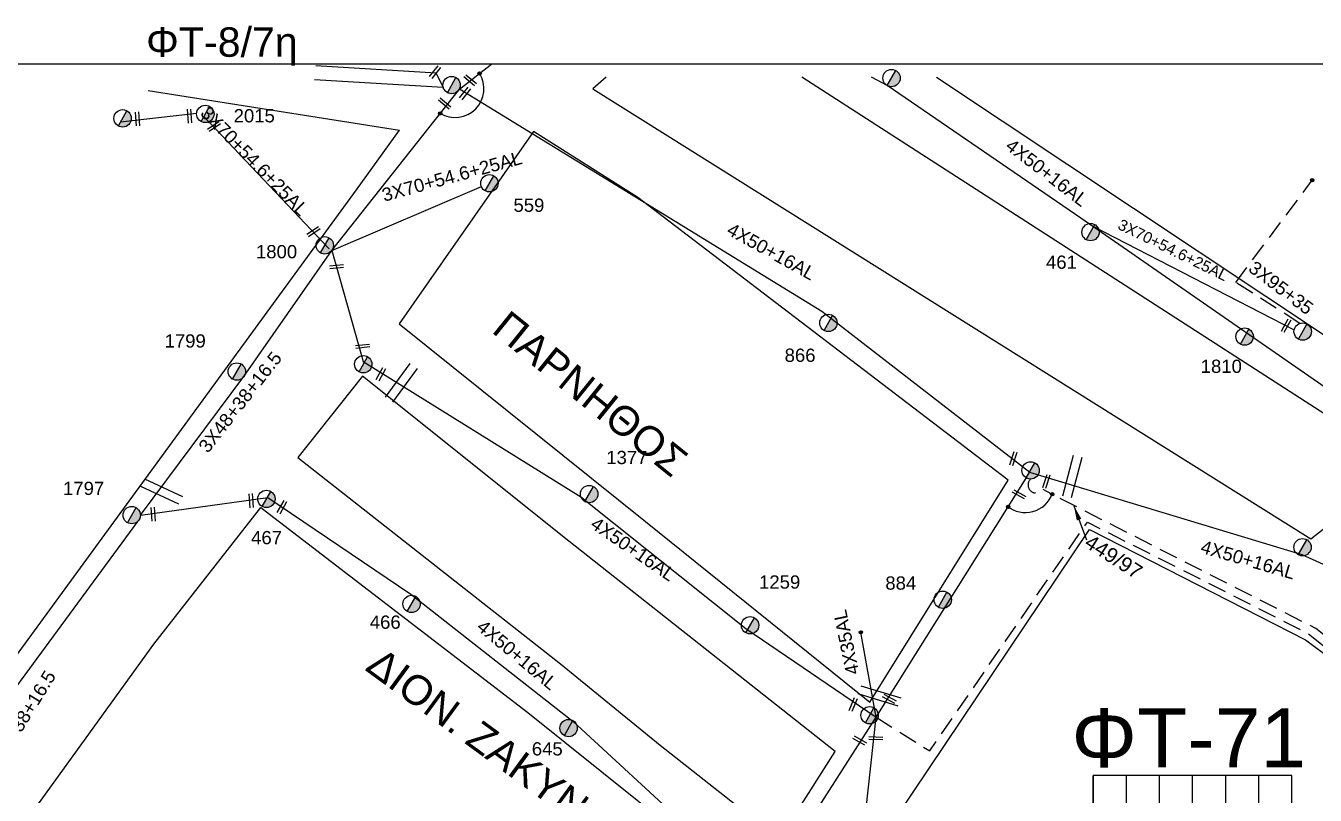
# Model space of a CAD drawing. Header units: millimetres. Extents: x 5010 to 7184, y -101 to 935.
# Drawn here: x 6475.4 to 6650.5, y 814.5 to 919 of the extents above; entities that cross this region are included whole.
import ezdxf
from ezdxf.enums import TextEntityAlignment as Align

# ---------------------------------------------------------------- set-up
doc = ezdxf.new("R2010")
doc.units = ezdxf.units.MM
doc.linetypes.add('DASHED', pattern=[19.05, 12.7, -6.35])
for name, color, linetype in [('Layer1', 7, 'Continuous'), ('Ασφαλειοκιβώτια Χ.Τ 6 αναχωρήσεων', 7, 'Continuous'), ('Γέφυρες Εναερίου Δικτύου', 7, 'Continuous'), ('Γυμνά εναέρια ΧΤ (3Φ)   4x35AL', 7, 'Continuous'), ('Γυμνά εναέρια ΧΤ και ΦΟΠ (3Φ)   4x50+16AL', 7, 'Continuous'), ('Επιγραφές - Σχήματα', 7, 'Continuous'), ('Καλώδια ΧΤ   3x150+50CU', 7, 'DASHED'), ('Καλώδια ΧΤ   3x48+38+16.5', 7, 'DASHED'), ('Καλώδια ΧΤ   3x48+38CU', 7, 'DASHED'), ('Καλώδια ΧΤ   3x95+35CU', 7, 'DASHED'), ('Μηχανική τομή', 7, 'Continuous'), ('Στύλος Ξύλινος', 7, 'Continuous'), ('Στύλος Ξύλινος @ 1', 7, 'Continuous'), ('Στύλος ΦΜ', 7, 'Continuous'), ('Στύλος ΦΜ @ 1', 7, 'Continuous'), ('Συνδέσεις', 7, 'Continuous'), ('Συνεστραμμένα ΧΤ   3x70+54.6+25AL', 7, 'SYN_LINE'), ('Τομή', 7, 'Continuous'), ('Υπόβαθρο ΔΕΗ', 7, 'Continuous')]:
    doc.layers.add(name, color=color, linetype=linetype)
doc.styles.get("Standard").update_dxf_attribs({"font": 'arial.ttf'})
doc.linetypes.add('SYN_LINE', pattern='A,0.5,-0.0001,["/\\/\\/\\/",Standard,S=0.1,R=0,X=0,Y=-0.05],-0.25', length=0.7501)
doc.dimstyles.new('ISO-25', dxfattribs={"dimtxt": 2.5, "dimasz": 2.5, "dimexe": 1.25, "dimexo": 0.625, "dimtad": 1, "dimtxsty": 'Standard', "dimcen": 2.5, "dimaunit": 2, "dimazin": 0, "dimtfac": 1, "dimtmove": 0, "dimatfit": 3, "dimfxl": 1, "dimarcsym": 0})

# ---------------------------------------------------------------- blocks, each defined once
blk = doc.blocks.new('ΑΣΦΑΛΕΙΟΚΙΒΩΤΙΟ ΥΠΟΣΤΑΘΜΟΥ 6 ΑΝΑΧΩΡΗΣΕΩΝ')
at = {"layer": 'Ασφαλειοκιβώτια Χ.Τ 6 αναχωρήσεων', "ltscale": 40}
for p, q in [((-23.91, 27), (23.91, 27)), ((-9.83, 27), (-9.83, -27)), ((9.83, 27), (9.83, -27)), ((-23.91, 18), (23.91, 18)), ((-23.91, 9), (23.91, 9)), ((-23.91, 0), (23.91, 0)), ((-23.91, -9), (23.91, -9)), ((-23.91, -18), (23.91, -18))]:
    blk.add_line(p, q, dxfattribs=at)
at = {"layer": 'Ασφαλειοκιβώτια Χ.Τ 6 αναχωρήσεων'}
blk.add_lwpolyline([(-23.91, -27), (23.91, -27), (23.91, 27), (-23.91, 27)], close=True, dxfattribs=at)
for s, p in [('1', (-17.75, 23.52)), ('2', (-17.93, 14.66)), ('3', (-17.79, 6.15)), ('4', (-17.11, -3.79)), ('5', (-17.96, -12.42)), ('6', (-18.44, -21.55))]:
    blk.add_text(s, height=3.6, rotation=270, dxfattribs=at).set_placement(p)
at = {"layer": 'Ασφαλειοκιβώτια Χ.Τ 6 αναχωρήσεων', "ltscale": 40}
for tag, height, p in [('ΟΝΟΜΑ', 5, (-0.27, 31.68)), ('ΚΕΙΜΕΝΟ 1', 2, (16.95, 22.41)), ('ΚΕΙΜΕΝΟ 2', 2, (16.95, 13.71)), ('ΚΕΙΜΕΝΟ 3', 2, (16.95, 4.31)), ('ΚΕΙΜΕΝΟ 4', 2, (16.95, -4.67)), ('ΚΕΙΜΕΝΟ 5', 2, (16.95, -13.51)), ('ΚΕΙΜΕΝΟ 6', 2, (16.95, -22.43)), ('ΣΧ', 2, (-0.21, -29.21))]:
    blk.add_attdef(tag, text='', height=height, dxfattribs=at).set_placement(p, align=Align.MIDDLE_CENTER)
blk = doc.blocks.new('ΥΠΑΡΧΩΝ ΤΣΙΜΕΝΤΕΝΙΟΣ ΣΤΥΛΟΣ')
at = {"layer": 'Στύλος ΦΜ'}
blk.add_hatch(color=256, dxfattribs=at).paths.add_polyline_path([(-1.29, -2.28, 0.574793), (2.62, 0, 0.268822), (1.3, 2.27)])
blk.add_line((-1.29, -2.28), (1.3, 2.27), dxfattribs=at)
blk.add_circle((0, 0), 2.62, dxfattribs=at)
at = {"layer": 'Στύλος ΦΜ', "flags": 4}
for tag, p in [('ΑΡΙΘΜΟΣ', (-4.68, 8.05)), ('ΤΥΠΟΣ', (-4.91, 3.03))]:
    blk.add_attdef(tag, p, '', height=4, dxfattribs=at)
blk = doc.blocks.new('ΤΟΜΗ')
at = {"layer": 'Τομή', "ltscale": 40}
for p, q in [((-5.68, 0), (5.68, 0)), ((5.68, -2.33), (-5.68, -2.33))]:
    blk.add_line(p, q, dxfattribs=at)
blk = doc.blocks.new('ΥΠΑΡΧΩΝ ΞΥΛΙΝΟΣ ΣΤΥΛΟΣ')
at = {"layer": 'Στύλος Ξύλινος'}
h = blk.add_hatch(color=7, dxfattribs=at)
h.paths.add_polyline_path([(-2.62, 0, 0.270008), (-1.29, -2.28), (1.3, 2.27, 0.576266)])
h.paths.add_polyline_path([(-1.29, -2.28, 0.574793), (2.62, 0, 0.268822), (1.3, 2.27)])
at = {"layer": 'Στύλος Ξύλινος', "color": 7}
blk.add_line((-1.29, -2.28), (1.3, 2.27), dxfattribs=at)
blk.add_circle((0, 0), 2.62, dxfattribs=at)
at = {"layer": 'Στύλος Ξύλινος', "flags": 4}
for tag, p in [('ΑΡΙΘΜΟΣ', (-4.91, 8.6)), ('ΤΥΠΟΣ', (-4.85, 3.39))]:
    blk.add_attdef(tag, p, '', height=4, dxfattribs=at)
blk = doc.blocks.new('ΜΗΧΑΝΙΚΗ ΤΟΜΗ')
at = {"layer": 'Μηχανική τομή', "ltscale": 40}
for p, q in [((-1.89, 0.78), (1.89, 0.78)), ((1.89, 0), (-1.89, 0))]:
    blk.add_line(p, q, dxfattribs=at)
blk = doc.blocks.new('_ΣΥΝΔΕΣΗ')
at = {"layer": 'Συνδέσεις', "linetype": 'SYN_LINE', "ltscale": 40}
blk.add_hatch(color=256, dxfattribs=at).paths.add_polyline_path([(0.5, -0.01, 1), (-0.5, -0.01, 1)])
at = {"layer": 'Συνδέσεις'}
blk.add_circle((0, -0.01), 0.5, dxfattribs=at)

msp = doc.modelspace()

# ---------------------------------------------------------------- linework, layer by layer
at = {"layer": 'Layer1', "linetype": 'Continuous', "ltscale": 0.2}
msp.add_lwpolyline([(6491.99, 910.19), (6526.13, 904.81)], dxfattribs=at)
at = {"layer": 'Γέφυρες Εναερίου Δικτύου', "color": 133, "flags": 128}
msp.add_lwpolyline([(6516.93, 888.45), (6521.22, 873.36)], dxfattribs=at)
at = {"layer": 'Γέφυρες Εναερίου Δικτύου', "color": 85, "flags": 128}
msp.add_lwpolyline([(6588.76, 805.66), (6590.88, 825.06)], dxfattribs=at)
at = {"layer": 'Γυμνά εναέρια ΧΤ (3Φ)   4x35AL', "color": 6, "linetype": 'SYN_LINE', "ltscale": 10, "flags": 128}
msp.add_lwpolyline([(6590.88, 825.06), (6588.8, 836.59)], dxfattribs=at)
at = {"layer": 'Γυμνά εναέρια ΧΤ και ΦΟΠ (3Φ)   4x50+16AL', "color": 151}
for p, q in [((6490.95, 852.5), (6508.23, 854.89)), ((6508.23, 854.89), (6527.69, 841.76)), ((6527.69, 841.76), (6549.73, 824.48)), ((6549.73, 824.48), (6575.38, 800.86))]:
    msp.add_line(p, q, dxfattribs=at)
at = {"layer": 'Γυμνά εναέρια ΧΤ και ΦΟΠ (3Φ)   4x50+16AL', "color": 173, "flags": 128}
for points in [[(6592.39, 910.85), (6590.26, 911.99)], [(6680.9, 857.56), (6663.39, 861.88), (6618.69, 892.86), (6592.39, 910.85)]]:
    msp.add_lwpolyline(points, dxfattribs=at)
at = {"layer": 'Γυμνά εναέρια ΧΤ και ΦΟΠ (3Φ)   4x50+16AL', "color": 30, "flags": 128}
msp.add_lwpolyline([(6611.76, 858.29), (6583.5, 880.18), (6534.27, 910.39)], dxfattribs=at)
at = {"layer": 'Γυμνά εναέρια ΧΤ και ΦΟΠ (3Φ)   4x50+16AL', "color": 6, "flags": 128}
for points in [[(6521.22, 873.36), (6550.79, 855.01), (6573.17, 837.11), (6590.88, 825.06)], [(6551.37, 765.21), (6575.38, 800.86), (6590.88, 825.06), (6611.26, 857.54)]]:
    msp.add_lwpolyline(points, dxfattribs=at)
at = {"layer": 'Γυμνά εναέρια ΧΤ και ΦΟΠ (3Φ)   4x50+16AL', "color": 2, "flags": 128}
msp.add_lwpolyline([(6660.85, 841.66), (6648.73, 847.11), (6611.76, 858.29)], dxfattribs=at)
at = {"layer": 'Επιγραφές - Σχήματα'}
msp.add_lwpolyline([(5045.81, 913.83), (7035.6, 913.83), (7035.6, -89.73), (5045.81, -89.73)], close=True, dxfattribs=at)
at = {"layer": 'Επιγραφές - Σχήματα', "linetype": 'Continuous', "ltscale": 0.2}
for centre, radius, start, end in [((6533.7, 910.44), 3.91, 238.6384, 32.2157), ((6611.15, 856.79), 3.92, 231.3366, 339.0745)]:
    msp.add_arc(centre, radius, start, end, dxfattribs=at)
at = {"layer": 'Καλώδια ΧΤ   3x150+50CU', "color": 6, "linetype": 'DASHED', "ltscale": 0.2, "flags": 128}
msp.add_lwpolyline([(6677.76, 826.38), (6672.51, 820.06), (6650.6, 837.13), (6619.16, 853.11), (6613.55, 855.99)], dxfattribs=at)
at = {"layer": 'Καλώδια ΧΤ   3x150+50CU', "color": 85, "linetype": 'DASHED', "ltscale": 0.2, "flags": 128}
msp.add_lwpolyline([(6590.88, 825.06), (6598.18, 820.48), (6619.57, 851.57), (6649.48, 836.49), (6672.96, 817.82), (6678.96, 825.38)], dxfattribs=at)
at = {"layer": 'Καλώδια ΧΤ   3x150+50CU', "color": 6, "linetype": 'DASHED', "ltscale": 0.2}
msp.add_arc((6612.63, 856.62), 1.11, 134.5261, 325.7034, dxfattribs=at)
at = {"layer": 'Καλώδια ΧΤ   3x48+38+16.5', "color": 133, "linetype": 'Continuous', "flags": 128}
msp.add_lwpolyline([(6490.95, 852.5), (6505, 871.35), (6516.93, 888.45), (6534.27, 910.39), (6538.7, 913.83)], dxfattribs=at)
at = {"layer": 'Καλώδια ΧΤ   3x48+38CU', "color": 151, "linetype": 'Continuous', "ltscale": 0.2}
msp.add_line((6442.71, 786.48), (6490.59, 851.67), dxfattribs=at)
at = {"layer": 'Καλώδια ΧΤ   3x95+35CU', "color": 173, "linetype": 'DASHED', "ltscale": 0.2}
msp.add_lwpolyline([(6648.45, 878.56), (6639.73, 884.13), (6650.12, 898)], dxfattribs=at)
at = {"layer": 'Συνεστραμμένα ΧΤ   3x70+54.6+25AL', "color": 133, "linetype": 'SYN_LINE', "ltscale": 10}
msp.add_line((6531.1, 912.55), (6532.08, 910.6), dxfattribs=at)
at = {"layer": 'Συνεστραμμένα ΧΤ   3x70+54.6+25AL', "color": 133, "linetype": 'SYN_LINE', "ltscale": 15, "flags": 128}
msp.add_lwpolyline([(6531.1, 912.55), (6514.76, 913.54)], dxfattribs=at)
at = {"layer": 'Συνεστραμμένα ΧΤ   3x70+54.6+25AL', "color": 30, "linetype": 'SYN_LINE', "ltscale": 15, "flags": 128}
msp.add_lwpolyline([(6532.08, 910.6), (6514.58, 911.64)], dxfattribs=at)
at = {"layer": 'Συνεστραμμένα ΧΤ   3x70+54.6+25AL', "color": 133, "linetype": 'SYN_LINE', "ltscale": 10, "flags": 128}
msp.add_lwpolyline([(6498.58, 907.06), (6488.26, 905.91)], dxfattribs=at)
at = {"layer": 'Συνεστραμμένα ΧΤ   3x70+54.6+25AL', "color": 133, "linetype": 'SYN_LINE', "ltscale": 20, "flags": 128}
for points in [[(6516.59, 888.69), (6499.55, 906.65)], [(6516.93, 888.45), (6537.27, 897.13)]]:
    msp.add_lwpolyline(points, dxfattribs=at)
at = {"layer": 'Συνεστραμμένα ΧΤ   3x70+54.6+25AL', "color": 173, "ltscale": 20, "flags": 128}
msp.add_lwpolyline([(6620.23, 891.8), (6647.67, 877.68)], dxfattribs=at)
at = {"layer": 'Υπόβαθρο ΔΕΗ', "flags": 128}
for points in [[(6554.23, 911.99), (6552.42, 910.41), (6649.93, 849.31), (6662.64, 859.25), (6662.64, 859.25), (6580.79, 911.99)], [(6599.09, 911.99), (6670.58, 864.47), (6715.69, 894.01), (6702.39, 911.99)], [(6403.12, 887.4), (6363.55, 840.58), (6442.03, 787.68), (6470.28, 828.25), (6520.29, 896.72), (6526.13, 904.81)], [(6544.35, 904.6), (6526.09, 878.52), (6559.57, 851.67), (6590.02, 827.12), (6608.8, 857.27), (6558.53, 895.65), (6544.35, 904.6)], [(6544.35, 904.6), (6526.09, 878.52), (6559.57, 851.67), (6590.02, 827.12), (6608.8, 857.27), (6558.53, 895.65), (6544.35, 904.6)], [(6507.3, 853.56), (6543.56, 825.72), (6573.48, 801.71), (6553.73, 771.94), (6532.08, 736.66), (6520.69, 735.79), (6453.72, 781), (6492.77, 834.99), (6507.3, 853.56)], [(6507.3, 853.56), (6543.56, 825.72), (6573.48, 801.71), (6553.73, 771.94), (6532.08, 736.66), (6520.69, 735.79), (6453.72, 781), (6492.77, 834.99), (6507.3, 853.56)]]:
    msp.add_lwpolyline(points, dxfattribs=at)
for points in [[(6521.12, 871.37), (6512.34, 860.33), (6548, 832.31), (6561.56, 821.29), (6577.74, 808.51), (6585.3, 820.42), (6549.13, 849)], [(6521.12, 871.37), (6512.34, 860.33), (6548, 832.31), (6561.56, 821.29), (6577.74, 808.51), (6585.3, 820.42), (6549.13, 849)], [(6619.85, 850.57), (6649.21, 835.56), (6665.09, 823.8), (6730.61, 769.97), (6730.19, 757.08), (6705.04, 721.01), (6656.71, 761.93), (6637.54, 777.27), (6593.68, 811.58)], [(6619.85, 850.57), (6649.21, 835.56), (6665.09, 823.8), (6730.61, 769.97), (6730.19, 757.08), (6705.04, 721.01), (6656.71, 761.93), (6637.54, 777.27), (6593.68, 811.58)]]:
    msp.add_lwpolyline(points, close=True, dxfattribs=at)

# ---------------------------------------------------------------- block references
at = {"layer": 'Ασφαλειοκιβώτια Χ.Τ 6 αναχωρήσεων', "xscale": 0.5, "yscale": 0.5, "zscale": 0.5, "rotation": 90}
msp.add_blockref('ΑΣΦΑΛΕΙΟΚΙΒΩΤΙΟ ΥΠΟΣΤΑΘΜΟΥ 6 ΑΝΑΧΩΡΗΣΕΩΝ', (6633.87, 805.18), dxfattribs=at).add_auto_attribs({'ΟΝΟΜΑ': 'ΦΝ-71'})
at = {"layer": 'Μηχανική τομή'}
for p, xscale, yscale, zscale, rotation in [((6531.12, 912.57), 0.5000000000002472, 0.5000000000002472, 0.5000000000002472, 51.18882734561938), ((6535.61, 911.43), 0.5000000000003948, 0.5000000000003948, 0.5000000000003948, 320.0389213198721), ((6532.15, 908.27), 0.5000000000003948, 0.5000000000003948, 0.5000000000003948, 320.0389213198721), ((6535.19, 909.68), 0.5000000000002472, 0.5000000000002472, 0.5000000000002472, 51.18882734561938), ((6490.74, 906.34), 0.5000000000003542, 0.5000000000003542, 0.5000000000003542, 94.08574226316512), ((6497.81, 906.73), 0.5000000000003542, 0.5000000000003542, 0.5000000000003542, 94.08574226316512), ((6501.05, 905.15), 0.5000000000002626, 0.5000000000002626, 0.5000000000002626, 33.84257303153757), ((6514.57, 890.86), 0.5000000000002626, 0.5000000000002626, 0.5000000000002626, 33.84257303153757), ((6517.61, 886.07), 0.5000000000003225, 0.5000000000003225, 0.5000000000003225, 5.781574866222175), ((6646.39, 878.34), 0.500000000000035, 0.500000000000035, 0.500000000000035, 240.7725082243178), ((6521.15, 875.26), 0.5000000000003225, 0.5000000000003225, 0.5000000000003225, 5.781574866222175), ((6523.43, 871.74), 0.500000000000035, 0.500000000000035, 0.500000000000035, 240.7725082243178), ((6609.34, 860.25), 0.4999999999998336, 0.4999999999998336, 0.4999999999998336, 251.3385943158996), ((6613.81, 857.16), 0.4999999999998336, 0.4999999999998336, 0.4999999999998336, 251.3385943158996), ((6506.19, 854.49), 0.5000000000003542, 0.5000000000003542, 0.5000000000003542, 94.08574226316512), ((6610.39, 855.51), 0.4999999999999239, 0.4999999999999239, 0.4999999999999239, 150.7725082243405), ((6492.88, 852.65), 0.5000000000003542, 0.5000000000003542, 0.5000000000003542, 94.08574226316512), ((6509.99, 853.68), 0.500000000000035, 0.500000000000035, 0.500000000000035, 240.7725082243178), ((6587.58, 826.85), 0.4999999999999171, 0.4999999999999171, 0.4999999999999171, 247.3747529479957), ((6592.77, 827.73), 0.4999999999999239, 0.4999999999999239, 0.4999999999999239, 150.7725082243405), ((6588.73, 822.06), 0.4999999999999239, 0.4999999999999239, 0.4999999999999239, 150.7725082243405), ((6590.85, 822.41), 0.4999999999999834, 0.4999999999999834, 0.4999999999999834, 177.6085982638246)]:
    msp.add_blockref('ΜΗΧΑΝΙΚΗ ΤΟΜΗ', p, dxfattribs=dict(at, xscale=xscale, yscale=yscale, zscale=zscale, rotation=rotation))
at = {"layer": 'Στύλος Ξύλινος @ 1', "ltscale": 40}
ref = msp.add_blockref('ΥΠΑΡΧΩΝ ΞΥΛΙΝΟΣ ΣΤΥΛΟΣ', (6549.11, 823.59), dxfattribs=dict(at, xscale=0.4499999999998181, yscale=0.4499999999998181, zscale=0.4499999999998181))
ref.add_attrib('ΑΡΙΘΜΟΣ', '645', (6544.11, 819.87), dxfattribs={"layer": 'Στύλος Ξύλινος', "height": 1.8, "flags": 4})
at = {"layer": 'Στύλος ΦΜ @ 1', "ltscale": 40, "xscale": 0.4499999999998181, "yscale": 0.4499999999998181, "zscale": 0.4499999999998181}
for p in [(6592.97, 911.88), (6592.97, 911.88), (6533.22, 910.92), (6533.22, 910.92), (6488.53, 906.41), (6648.82, 877.45), (6648.82, 877.45), (6521.22, 873.01), (6611.86, 858.59), (6611.86, 858.59), (6648.8, 848.16), (6590, 825.33), (6590, 825.33)]:
    msp.add_blockref('ΥΠΑΡΧΩΝ ΤΣΙΜΕΝΤΕΝΙΟΣ ΣΤΥΛΟΣ', p, dxfattribs=at)
at = {"layer": 'Στύλος ΦΜ @ 1', "ltscale": 40}
ref = msp.add_blockref('ΥΠΑΡΧΩΝ ΤΣΙΜΕΝΤΕΝΙΟΣ ΣΤΥΛΟΣ', (6499.76, 907.01), dxfattribs=dict(at, xscale=0.4499999999998181, yscale=0.4499999999998181, zscale=0.4499999999998181))
ref.add_attrib('ΤΥΠΟΣ', '2015', (6503.61, 905.86), dxfattribs={"layer": 'Στύλος ΦΜ', "height": 1.8, "flags": 4})
ref = msp.add_blockref('ΥΠΑΡΧΩΝ ΤΣΙΜΕΝΤΕΝΙΟΣ ΣΤΥΛΟΣ', (6538.35, 897.59), dxfattribs=dict(at, xscale=0.4499999999998181, yscale=0.4499999999998181, zscale=0.4499999999998181))
ref.add_attrib('ΤΥΠΟΣ', '559', (6541.62, 893.71), dxfattribs={"layer": 'Στύλος ΦΜ', "height": 1.8, "flags": 4})
ref = msp.add_blockref('ΥΠΑΡΧΩΝ ΤΣΙΜΕΝΤΕΝΙΟΣ ΣΤΥΛΟΣ', (6538.35, 897.59), dxfattribs=dict(at, xscale=0.4499999999998181, yscale=0.4499999999998181, zscale=0.4499999999998181))
ref.add_attrib('ΤΥΠΟΣ', '559', (6541.62, 893.71), dxfattribs={"layer": 'Στύλος ΦΜ', "height": 1.8, "flags": 4})
ref = msp.add_blockref('ΥΠΑΡΧΩΝ ΤΣΙΜΕΝΤΕΝΙΟΣ ΣΤΥΛΟΣ', (6620, 890.95), dxfattribs=dict(at, xscale=0.4499999999998181, yscale=0.4499999999998181, zscale=0.4499999999998181))
ref.add_attrib('ΤΥΠΟΣ', '461', (6613.95, 885.97), dxfattribs={"layer": 'Στύλος ΦΜ', "height": 1.8, "flags": 4})
ref = msp.add_blockref('ΥΠΑΡΧΩΝ ΤΣΙΜΕΝΤΕΝΙΟΣ ΣΤΥΛΟΣ', (6620, 890.95), dxfattribs=dict(at, xscale=0.4499999999998181, yscale=0.4499999999998181, zscale=0.4499999999998181))
ref.add_attrib('ΤΥΠΟΣ', '461', (6613.95, 885.97), dxfattribs={"layer": 'Στύλος ΦΜ', "height": 1.8, "flags": 4})
ref = msp.add_blockref('ΥΠΑΡΧΩΝ ΤΣΙΜΕΝΤΕΝΙΟΣ ΣΤΥΛΟΣ', (6515.99, 889.16), dxfattribs=dict(at, xscale=0.4499999999998181, yscale=0.4499999999998181, zscale=0.4499999999998181))
ref.add_attrib('ΤΥΠΟΣ', '1800', (6506.64, 887.4), dxfattribs={"layer": 'Στύλος ΦΜ', "height": 1.8, "flags": 4})
ref = msp.add_blockref('ΥΠΑΡΧΩΝ ΤΣΙΜΕΝΤΕΝΙΟΣ ΣΤΥΛΟΣ', (6584.39, 878.62), dxfattribs=dict(at, xscale=0.4499999999998181, yscale=0.4499999999998181, zscale=0.4499999999998181))
ref.add_attrib('ΤΥΠΟΣ', '866', (6578.45, 873.33), dxfattribs={"layer": 'Στύλος ΦΜ', "height": 1.8, "flags": 4})
ref = msp.add_blockref('ΥΠΑΡΧΩΝ ΤΣΙΜΕΝΤΕΝΙΟΣ ΣΤΥΛΟΣ', (6584.39, 878.62), dxfattribs=dict(at, xscale=0.4499999999998181, yscale=0.4499999999998181, zscale=0.4499999999998181))
ref.add_attrib('ΤΥΠΟΣ', '866', (6578.45, 873.33), dxfattribs={"layer": 'Στύλος ΦΜ', "height": 1.8, "flags": 4})
ref = msp.add_blockref('ΥΠΑΡΧΩΝ ΤΣΙΜΕΝΤΕΝΙΟΣ ΣΤΥΛΟΣ', (6640.94, 876.77), dxfattribs=dict(at, xscale=0.4499999999998181, yscale=0.4499999999998181, zscale=0.4499999999998181))
ref.add_attrib('ΤΥΠΟΣ', '1810', (6634.97, 871.83), dxfattribs={"layer": 'Στύλος ΦΜ', "height": 1.8, "flags": 4})
ref = msp.add_blockref('ΥΠΑΡΧΩΝ ΤΣΙΜΕΝΤΕΝΙΟΣ ΣΤΥΛΟΣ', (6640.94, 876.77), dxfattribs=dict(at, xscale=0.4499999999998181, yscale=0.4499999999998181, zscale=0.4499999999998181))
ref.add_attrib('ΤΥΠΟΣ', '1810', (6634.97, 871.83), dxfattribs={"layer": 'Στύλος ΦΜ', "height": 1.8, "flags": 4})
ref = msp.add_blockref('ΥΠΑΡΧΩΝ ΤΣΙΜΕΝΤΕΝΙΟΣ ΣΤΥΛΟΣ', (6504.04, 872.02), dxfattribs=dict(at, xscale=0.4499999999998181, yscale=0.4499999999998181, zscale=0.4499999999998181))
ref.add_attrib('ΤΥΠΟΣ', '1799', (6494.23, 875.27), dxfattribs={"layer": 'Στύλος ΦΜ', "height": 1.8, "flags": 4})
ref = msp.add_blockref('ΥΠΑΡΧΩΝ ΤΣΙΜΕΝΤΕΝΙΟΣ ΣΤΥΛΟΣ', (6504.04, 872.02), dxfattribs=dict(at, xscale=0.4499999999998181, yscale=0.4499999999998181, zscale=0.4499999999998181))
ref.add_attrib('ΤΥΠΟΣ', '1799', (6494.23, 875.27), dxfattribs={"layer": 'Στύλος ΦΜ', "height": 1.8, "flags": 4})
ref = msp.add_blockref('ΥΠΑΡΧΩΝ ΤΣΙΜΕΝΤΕΝΙΟΣ ΣΤΥΛΟΣ', (6551.9, 855.38), dxfattribs=dict(at, xscale=0.4499999999998181, yscale=0.4499999999998181, zscale=0.4499999999998181))
ref.add_attrib('ΤΥΠΟΣ', '1377', (6554.22, 859.44), dxfattribs={"layer": 'Στύλος ΦΜ', "height": 1.8, "flags": 4})
ref = msp.add_blockref('ΥΠΑΡΧΩΝ ΤΣΙΜΕΝΤΕΝΙΟΣ ΣΤΥΛΟΣ', (6551.9, 855.38), dxfattribs=dict(at, xscale=0.4499999999998181, yscale=0.4499999999998181, zscale=0.4499999999998181))
ref.add_attrib('ΤΥΠΟΣ', '1377', (6554.22, 859.44), dxfattribs={"layer": 'Στύλος ΦΜ', "height": 1.8, "flags": 4})
ref = msp.add_blockref('ΥΠΑΡΧΩΝ ΤΣΙΜΕΝΤΕΝΙΟΣ ΣΤΥΛΟΣ', (6489.77, 852.51), dxfattribs=dict(at, xscale=0.4499999999998181, yscale=0.4499999999998181, zscale=0.4499999999998181))
ref.add_attrib('ΤΥΠΟΣ', '1797', (6480.43, 855.25), dxfattribs={"layer": 'Στύλος ΦΜ', "height": 1.8, "flags": 4})
ref = msp.add_blockref('ΥΠΑΡΧΩΝ ΤΣΙΜΕΝΤΕΝΙΟΣ ΣΤΥΛΟΣ', (6508.06, 854.72), dxfattribs=dict(at, xscale=0.4499999999998181, yscale=0.4499999999998181, zscale=0.4499999999998181))
ref.add_attrib('ΤΥΠΟΣ', '467', (6505.98, 848.56), dxfattribs={"layer": 'Στύλος ΦΜ', "height": 1.8, "flags": 4})
ref = msp.add_blockref('ΥΠΑΡΧΩΝ ΤΣΙΜΕΝΤΕΝΙΟΣ ΣΤΥΛΟΣ', (6508.06, 854.72), dxfattribs=dict(at, xscale=0.4499999999998181, yscale=0.4499999999998181, zscale=0.4499999999998181))
ref.add_attrib('ΤΥΠΟΣ', '467', (6505.98, 848.56), dxfattribs={"layer": 'Στύλος ΦΜ', "height": 1.8, "flags": 4})
ref = msp.add_blockref('ΥΠΑΡΧΩΝ ΤΣΙΜΕΝΤΕΝΙΟΣ ΣΤΥΛΟΣ', (6573.76, 837.55), dxfattribs=dict(at, xscale=0.4499999999998181, yscale=0.4499999999998181, zscale=0.4499999999998181))
ref.add_attrib('ΤΥΠΟΣ', '1259', (6574.98, 842.53), dxfattribs={"layer": 'Στύλος ΦΜ', "height": 1.8, "flags": 4})
ref = msp.add_blockref('ΥΠΑΡΧΩΝ ΤΣΙΜΕΝΤΕΝΙΟΣ ΣΤΥΛΟΣ', (6573.76, 837.55), dxfattribs=dict(at, xscale=0.4499999999998181, yscale=0.4499999999998181, zscale=0.4499999999998181))
ref.add_attrib('ΤΥΠΟΣ', '1259', (6574.98, 842.53), dxfattribs={"layer": 'Στύλος ΦΜ', "height": 1.8, "flags": 4})
ref = msp.add_blockref('ΥΠΑΡΧΩΝ ΤΣΙΜΕΝΤΕΝΙΟΣ ΣΤΥΛΟΣ', (6599.92, 841.03), dxfattribs=dict(at, xscale=0.4499999999998181, yscale=0.4499999999998181, zscale=0.4499999999998181))
ref.add_attrib('ΤΥΠΟΣ', '884', (6592.13, 842.39), dxfattribs={"layer": 'Στύλος ΦΜ', "height": 1.8, "flags": 4})
ref = msp.add_blockref('ΥΠΑΡΧΩΝ ΤΣΙΜΕΝΤΕΝΙΟΣ ΣΤΥΛΟΣ', (6527.77, 840.45), dxfattribs=dict(at, xscale=0.4499999999998181, yscale=0.4499999999998181, zscale=0.4499999999998181))
ref.add_attrib('ΤΥΠΟΣ', '466', (6522.1, 837.08), dxfattribs={"layer": 'Στύλος ΦΜ', "height": 1.8, "flags": 4})
ref = msp.add_blockref('ΥΠΑΡΧΩΝ ΤΣΙΜΕΝΤΕΝΙΟΣ ΣΤΥΛΟΣ', (6527.77, 840.45), dxfattribs=dict(at, xscale=0.4499999999998181, yscale=0.4499999999998181, zscale=0.4499999999998181))
ref.add_attrib('ΤΥΠΟΣ', '466', (6522.1, 837.08), dxfattribs={"layer": 'Στύλος ΦΜ', "height": 1.8, "flags": 4})
at = {"layer": 'Συνδέσεις', "xscale": 0.4500000000000455, "yscale": 0.4500000000000455, "zscale": 0.4500000000000455}
for p in [(6537.01, 912.52), (6531.66, 907.09), (6650.12, 898.01), (6614.8, 855.36), (6608.81, 853.64), (6588.8, 836.6)]:
    msp.add_blockref('_ΣΥΝΔΕΣΗ', p, dxfattribs=at)
at = {"layer": 'Τομή'}
for p, xscale, yscale, zscale, rotation in [((6525.92, 870.83), 0.5000000000000372, 0.5000000000000372, 0.5000000000000372, 53.90073417893925), ((6525.92, 870.83), 0.5000000000000372, 0.5000000000000372, 0.5000000000000372, 53.90073417893925), ((6616.98, 857.9), 0.5000000000000524, 0.5000000000000524, 0.5000000000000524, 75.16139720660657), ((6616.98, 857.9), 0.5000000000000524, 0.5000000000000524, 0.5000000000000524, 75.16139720660657), ((6494.07, 856.24), 0.4999999999999269, 0.4999999999999269, 0.4999999999999269, 335.0017743291118), ((6494.07, 856.24), 0.4999999999999269, 0.4999999999999269, 0.4999999999999269, 335.0017743291118), ((6591.51, 828.52), 0.5000000000000209, 0.5000000000000209, 0.5000000000000209, 343.1267614159306), ((6591.51, 828.52), 0.5000000000000209, 0.5000000000000209, 0.5000000000000209, 343.1267614159306)]:
    msp.add_blockref('ΤΟΜΗ', p, dxfattribs=dict(at, xscale=xscale, yscale=yscale, zscale=zscale, rotation=rotation))

# ---------------------------------------------------------------- texts
at = {"layer": 'Γυμνά εναέρια ΧΤ (3Φ)   4x35AL'}
msp.add_text('4X35AL', height=1.8, rotation=101.7002, dxfattribs=at).set_placement((6586.81, 835.24), align=Align.MIDDLE)
at = {"layer": 'Γυμνά εναέρια ΧΤ και ΦΟΠ (3Φ)   4x50+16AL', "linetype": 'DASHED', "ltscale": 0.2}
msp.add_text('4X50+16AL', height=1.8, rotation=322.3787, dxfattribs=at).set_placement((6614.08, 899.04), align=Align.MIDDLE)
at = {"layer": 'Γυμνά εναέρια ΧΤ και ΦΟΠ (3Φ)   4x50+16AL'}
for rotation, p in [(331.0271, (6576.65, 888.33)), (325.4629, (6557.88, 847.91)), (343.7944, (6641.41, 846.46)), (320.2212, (6542.13, 833.54))]:
    msp.add_text('4X50+16AL', height=1.8, rotation=rotation, dxfattribs=at).set_placement(p, align=Align.MIDDLE)
at = {"layer": 'Επιγραφές - Σχήματα', "linetype": 'DASHED', "ltscale": 0.2, "attachment_point": 1}
for s, insert, char_height, width in [('ΦΤ-8/7η', (6491.71, 918.77), 4, 17.2922), ('ΦΤ-71', (6617.4, 826.28), 8, 24.9768)]:
    msp.add_mtext(s, dxfattribs=dict(at, insert=insert, char_height=char_height, width=width))
for s, insert, char_height, width, rotation in [('ΠΑΡΝΗΘΟΣ', (6541.01, 880.54), 4, 50.9834, 321.0396), ('449/97', (6620.11, 850.02), 2, 17.7581, 327.1372), ('ΔΙΟΝ. ΖΑΚΥΝΘΟΥ', (6523.69, 834.77), 4, 50.9834, 323.739)]:
    msp.add_mtext(s, dxfattribs=dict(at, insert=insert, char_height=char_height, width=width, rotation=rotation))
at = {"layer": 'Καλώδια ΧΤ   3x48+38+16.5', "ltscale": 0.2}
for rotation, p in [(51.9079, (6504.49, 867.88)), (58.3084, (6474.45, 824.13))]:
    msp.add_text('3X48+38+16.5', height=1.8, rotation=rotation, dxfattribs=at).set_placement(p, align=Align.MIDDLE)
at = {"layer": 'Καλώδια ΧΤ   3x95+35CU', "linetype": 'DASHED', "ltscale": 0.2}
msp.add_text('3X95+35', height=1.8, rotation=322.7915, dxfattribs=at).set_placement((6645.89, 883.4), align=Align.MIDDLE)
at = {"layer": 'Συνεστραμμένα ΧΤ   3x70+54.6+25AL', "ltscale": 20}
for height, rotation, p in [(1.8, 314.4094, (6506.45, 900.61)), (1.8, 15.3431, (6533.25, 898.53)), (1.5, 333.7933, (6631.22, 888.53))]:
    msp.add_text('3X70+54.6+25AL', height=height, rotation=rotation, dxfattribs=at).set_placement(p, align=Align.MIDDLE)

# ---------------------------------------------------------------- leaders
at = {"layer": 'Επιγραφές - Σχήματα', "ltscale": 40}
msp.add_leader([(6617.74, 853.78), (6619.47, 849.15)], dimstyle='ISO-25', override={"dimasz": 2, "dimtad": 0}, dxfattribs=at)

doc.saveas('drawing.dxf')
